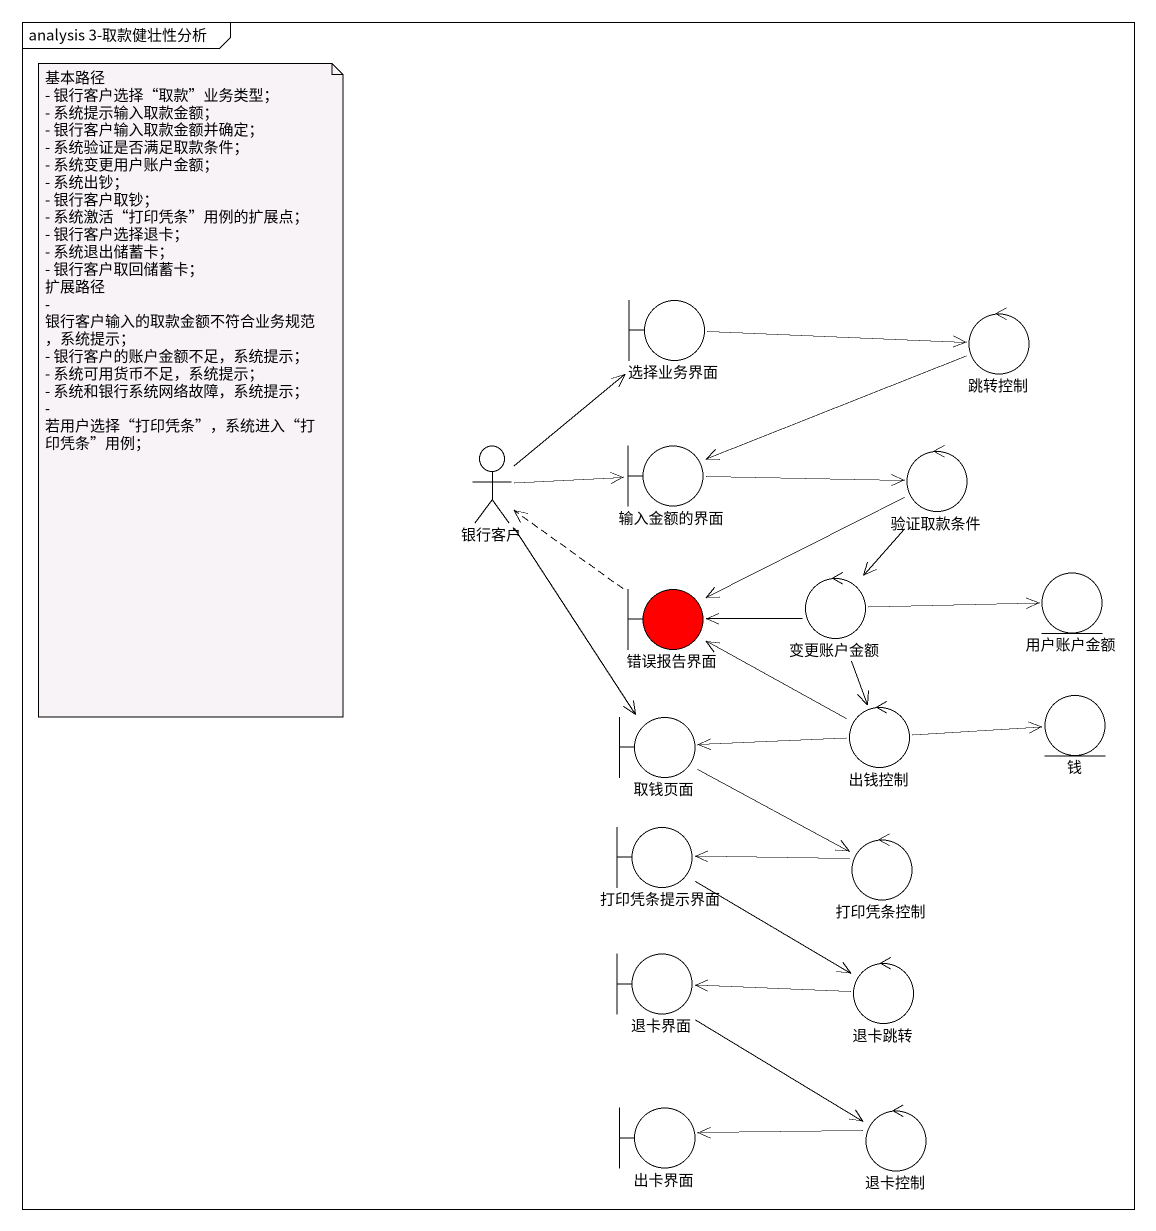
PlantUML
@startuml
mainframe analysis 3-取款健壮性分析
boundary 选择业务界面
control 跳转控制
actor 银行客户
boundary 输入金额的界面
control 验证取款条件
boundary 错误报告界面 #FF0000
control 变更账户金额
entity 用户账户金额
control 出钱控制
entity 钱
boundary 取钱页面
boundary 打印凭条提示界面
control 打印凭条控制
boundary 退卡界面
control 退卡跳转
boundary 出卡界面
control 退卡控制
选择业务界面 -right-> 跳转控制
跳转控制 -left-> 输入金额的界面
银行客户 -up-> 选择业务界面
银行客户 -right-> 输入金额的界面
银行客户 --> 取钱页面
输入金额的界面 -right-> 验证取款条件
验证取款条件 -left-> 错误报告界面
验证取款条件 --> 变更账户金额
错误报告界面 .up.> 银行客户
变更账户金额 -left-> 错误报告界面
变更账户金额 -right-> 用户账户金额
变更账户金额 --> 出钱控制
出钱控制 -left-> 错误报告界面
出钱控制 -right-> 钱
出钱控制 -left-> 取钱页面
取钱页面 -right-> 打印凭条控制
打印凭条提示界面 --> 退卡跳转
打印凭条控制 -left-> 打印凭条提示界面
退卡界面 --> 退卡控制
退卡跳转 -left-> 退卡界面
退卡控制 -left-> 出卡界面
note as N1
  基本路径
  - 银行客户选择“取款”业务类型；
  - 系统提示输入取款金额；
  - 银行客户输入取款金额并确定；
  - 系统验证是否满足取款条件；
  - 系统变更用户账户金额；
  - 系统出钞；
  - 银行客户取钞；
  - 系统激活“打印凭条”用例的扩展点；
  - 银行客户选择退卡；
  - 系统退出储蓄卡；
  - 银行客户取回储蓄卡；
  扩展路径
  - 银行客户输入的取款金额不符合业务规范，系统提示；
  - 银行客户的账户金额不足，系统提示；
  - 系统可用货币不足，系统提示；
  - 系统和银行系统网络故障，系统提示；
  - 若用户选择“打印凭条”，系统进入“打印凭条”用例；
end note
@enduml
